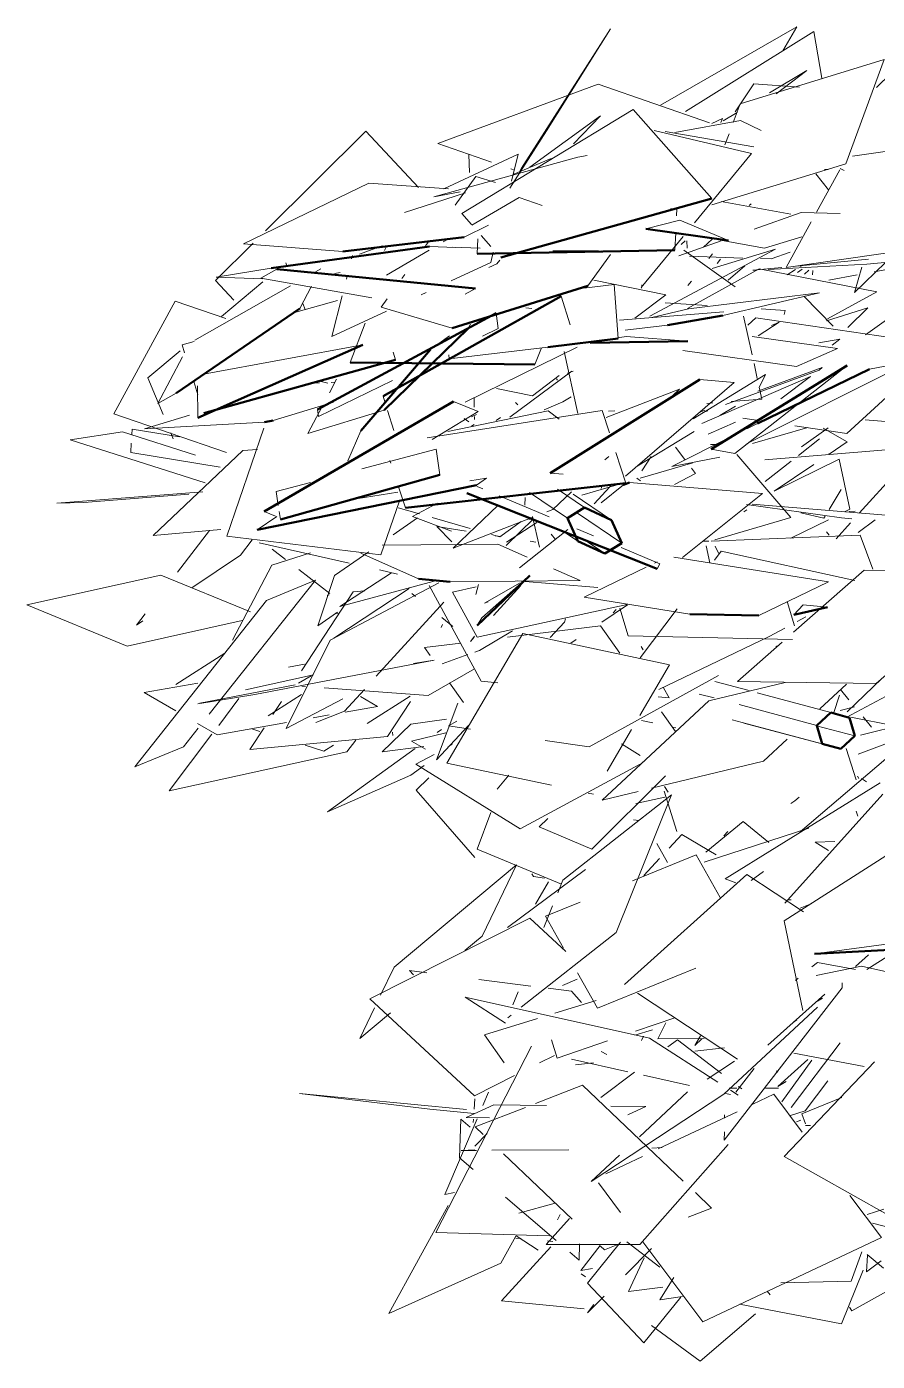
# Model space of a CAD drawing. Header units: metres. Extents: x 10 to 831, y 10 to 584.
# Drawn here: x 140.9 to 177.1, y 393.7 to 450.6 of the extents above; entities that cross this region are included whole.
import ezdxf

# ---------------------------------------------------------------- set-up
doc = ezdxf.new("R2010")
doc.units = ezdxf.units.M
doc.layers.add('CUT', color=7, linetype='Continuous', lineweight=50)
doc.layers.add('VIS', color=8, linetype='Continuous', lineweight=13)

msp = doc.modelspace()

# ---------------------------------------------------------------- linework, layer by layer
at = {"layer": 'CUT'}
for p, q in [((170.075, 443.254), (161.075, 440.736)), ((170.782, 441.459), (167.26, 441.959)), ((151.298, 440.285), (158.046, 441.208)), ((159.519, 441.605), (154.35, 440.995)), ((168.502, 441.049), (160.076, 440.891)), ((163.301, 440.991), (165.239, 440.998)), ((160.004, 439.419), (151.534, 440.24)), ((164.79, 439.524), (159.012, 437.719)), ((163.652, 439.092), (156.061, 434.827)), ((147.249, 434.951), (152.517, 438.565)), ((160.877, 438.364), (153.276, 434.248)), ((170.542, 438.265), (168.186, 437.853)), ((159.694, 437.7), (156.114, 434.225)), ((163.088, 436.91), (166.077, 437.274)), ((169.052, 437.168), (164.891, 437.102)), ((155.201, 437.017), (148.169, 433.899)), ((155.118, 433.343), (158.09, 436.812)), ((156.598, 436.373), (148.425, 434.099)), ((154.657, 436.253), (162.537, 436.168)), ((175.838, 436.132), (170.038, 432.563)), ((163.186, 431.541), (169.564, 435.535)), ((172.019, 433.654), (176.786, 435.968)), ((150.997, 429.896), (159.067, 434.598)), ((151.379, 433.784), (151.004, 433.708)), ((158.483, 431.463), (151.688, 429.561)), ((150.698, 429.12), (160.048, 431.032)), ((157.014, 430.06), (166.412, 431.106)), ((166.571, 431.139), (166.306, 431.038)), ((159.637, 430.683), (167.74, 427.457)), ((164.645, 430.07), (163.928, 429.623)), ((165.797, 429.534), (164.645, 430.07)), ((163.928, 429.623), (164.363, 428.641)), ((166.232, 428.553), (165.797, 429.534)), ((164.363, 428.641), (165.516, 428.106)), ((165.516, 428.106), (166.232, 428.553)), ((157.574, 427.033), (158.918, 426.906)), ((162.323, 427.171), (160.066, 425.047)), ((175.008, 425.825), (173.566, 425.502)), ((169.131, 425.526), (172.082, 425.464)), ((175.141, 421.332), (174.552, 420.777)), ((175.945, 421.109), (175.141, 421.332)), ((174.552, 420.777), (174.768, 419.998)), ((176.162, 420.33), (175.945, 421.109)), ((175.573, 419.774), (176.162, 420.33)), ((174.768, 419.998), (175.573, 419.774)), ((186.336, 411.647), (174.451, 411.044))]:
    msp.add_line(p, q, dxfattribs=at)
at = {"layer": 'VIS'}
for p, q in [((165.755, 450.483), (161.965, 444.552)), ((163.029, 446.137), (165.755, 450.483)), ((167.878, 447.234), (173.691, 450.578)), ((168.945, 446.957), (174.413, 450.374)), ((173.691, 450.578), (173.103, 449.553)), ((174.413, 450.374), (174.764, 448.378)), ((177.422, 449.173), (171.273, 447.282)), ((175.785, 444.733), (177.422, 449.173)), ((177.084, 447.99), (178.391, 449.267)), ((172.535, 447.755), (174.117, 448.707)), ((174.117, 448.707), (172.81, 447.716)), ((158.392, 445.602), (165.229, 448.132)), ((165.229, 448.132), (169.979, 446.472)), ((171.073, 446.941), (171.857, 448.139)), ((171.857, 448.139), (173.81, 448)), ((166.724, 447.052), (159.419, 442.614)), ((170.075, 443.254), (166.724, 447.052)), ((170.558, 446.567), (171.151, 446.923)), ((171.273, 447.282), (170.981, 446.49)), ((165.334, 446.782), (162.319, 444.592)), ((164.175, 445.579), (165.334, 446.782)), ((168.493, 446.07), (171.289, 446.581)), ((170.068, 446.449), (170.525, 446.665)), ((170.525, 446.665), (170.455, 446.494)), ((171.289, 446.581), (172.175, 446.154)), ((151.056, 441.876), (155.322, 446.123)), ((155.322, 446.123), (157.574, 443.719)), ((161.468, 443.695), (163.029, 446.137)), ((167.614, 446.15), (171.767, 445.175)), ((168.083, 446.102), (171.864, 445.456)), ((170.805, 446.014), (170.63, 445.538)), ((183.744, 446.168), (176.068, 445.055)), ((160.685, 444.801), (158.392, 445.602)), ((161.825, 445.142), (158.651, 443.661)), ((159.739, 444.361), (159.722, 445.121)), ((161.532, 443.988), (161.825, 445.142)), ((171.767, 445.175), (169.332, 442.218)), ((158.232, 443.327), (164.36, 445.017)), ((163.23, 444.964), (161.641, 444.286)), ((161.965, 444.552), (161.885, 444.424)), ((164.36, 445.017), (164.76, 445.091)), ((170.075, 442.978), (175.785, 444.733)), ((160.023, 444.186), (159.138, 442.969)), ((160.861, 443.937), (160.023, 444.186)), ((161.668, 444.458), (161.504, 444.516)), ((174.506, 444.297), (175.039, 443.617)), ((175.53, 444.467), (174.538, 442.666)), ((175.035, 444.486), (174.88, 444.486)), ((175.539, 444.533), (175.716, 444.447)), ((155.458, 443.912), (150.114, 441.312)), ((158.849, 443.658), (155.458, 443.912)), ((156.977, 442.661), (159.577, 443.498)), ((159.352, 443.538), (158.232, 443.327)), ((159.84, 442.111), (161.858, 443.296)), ((170.075, 443.254), (161.075, 440.736)), ((161.858, 443.296), (162.839, 442.953)), ((173.435, 442.58), (170.471, 443.125)), ((171.746, 443.017), (171.67, 442.949)), ((159.419, 442.614), (159.833, 442.144)), ((168.715, 442.323), (167.26, 441.959)), ((168.58, 442.809), (168.317, 442.809)), ((168.567, 442.516), (168.58, 442.809)), ((170.782, 441.459), (168.715, 442.323)), ((171.871, 441.946), (173.877, 442.66)), ((173.877, 442.66), (175.545, 442.606)), ((159.519, 441.605), (160.559, 442.111)), ((170.782, 441.459), (167.26, 441.959)), ((168.502, 441.049), (168.534, 441.783)), ((174.309, 442.251), (173.241, 440.312)), ((148.923, 439.754), (150.523, 441.346)), ((150.114, 441.312), (154.35, 440.995)), ((151.298, 440.285), (158.046, 441.208)), ((159.519, 441.605), (154.35, 440.995)), ((155.056, 440.88), (156.026, 441.236)), ((156.118, 441.038), (156.204, 441.201)), ((158.001, 441.404), (157.875, 441.23)), ((158.046, 441.208), (159.147, 441.168)), ((158.629, 441.399), (158.831, 441.518)), ((159.004, 441.178), (160.197, 441.126)), ((160.105, 441.538), (160.076, 440.891)), ((160.247, 441.676), (160.661, 441.206)), ((168.845, 441.627), (167.06, 439.458)), ((168.662, 440.801), (170.467, 441.445)), ((168.935, 441.439), (168.767, 441.29)), ((169.022, 441.13), (169.009, 441.45)), ((170.088, 441.519), (169.712, 441.178)), ((170.04, 441.552), (172.32, 441.133)), ((172.32, 441.133), (173.911, 441.615)), ((173.241, 440.312), (181.149, 441.459)), ((154.76, 440.827), (154.723, 440.683)), ((156.207, 439.976), (158.024, 441.043)), ((168.502, 441.049), (160.076, 440.891)), ((160.651, 440.524), (160.761, 440.957)), ((160.917, 440.464), (161.034, 440.624)), ((163.301, 440.991), (165.239, 440.998)), ((164.79, 439.524), (165.758, 440.857)), ((165.239, 440.998), (165.36, 441.018)), ((167.425, 438.23), (172.792, 441.094)), ((168.878, 441.053), (171.061, 439.481)), ((171.391, 440.712), (169.117, 440.786)), ((169.948, 440.694), (170.098, 440.888)), ((172.792, 441.094), (170.082, 440.272)), ((170.295, 440.473), (170.439, 440.658)), ((172.604, 440.672), (172.149, 440.686)), ((173.406, 440.957), (172.604, 440.672)), ((176.744, 440.666), (173.671, 440.368)), ((176.15, 439.249), (177.919, 440.944)), ((176.683, 440.447), (182.831, 441.044)), ((179.633, 440.63), (176.987, 440.128)), ((148.954, 439.896), (151.298, 440.285)), ((150.855, 439.85), (151.534, 440.24)), ((160.004, 439.419), (151.534, 440.24)), ((151.914, 440.514), (151.95, 440.428)), ((153.404, 440.251), (153.189, 440.13)), ((154.242, 440.091), (154.003, 440.052)), ((156.991, 440.013), (156.864, 439.839)), ((158.958, 439.733), (160.651, 440.524)), ((160.564, 440.314), (160.917, 440.464)), ((169.041, 438.566), (172.095, 440.255)), ((170.771, 439.77), (171.481, 440.386)), ((173.055, 440.308), (171.826, 440.188)), ((171.826, 440.188), (171.988, 440.197)), ((172.095, 440.255), (177.099, 439.277)), ((172.474, 440.223), (176.683, 440.447)), ((173.635, 440.224), (173.279, 440.001)), ((173.72, 440.094), (173.923, 440.244)), ((173.92, 440.402), (173.849, 440.358)), ((174.026, 440.029), (174.207, 440.194)), ((174.365, 439.996), (174.377, 440.182)), ((176.266, 439.991), (175.063, 439.763)), ((176.465, 440.317), (176.15, 439.249)), ((152.116, 439.522), (148.039, 437.212)), ((149.706, 438.918), (148.923, 439.754)), ((150.941, 439.825), (148.954, 439.896)), ((149.173, 438.223), (150.935, 439.696)), ((155.58, 439.009), (150.855, 439.85)), ((152.517, 438.565), (153.016, 439.514)), ((154.539, 439.961), (154.503, 439.817)), ((164.79, 439.524), (159.012, 437.719)), ((160.004, 439.419), (159.563, 439.166)), ((165.904, 439.582), (164.619, 439.432)), ((165.045, 439.764), (168.114, 439.148)), ((166.077, 437.274), (165.904, 439.582)), ((167.069, 439.434), (167.095, 439.568)), ((169.049, 439.534), (169.199, 439.727)), ((144.59, 434.067), (147.207, 438.873)), ((147.207, 438.873), (149.368, 438.132)), ((154.125, 438.906), (152.341, 438.397)), ((154.319, 439.094), (153.879, 437.363)), ((156.233, 438.97), (155.98, 438.621)), ((163.652, 439.092), (156.061, 434.827)), ((157.688, 439.141), (157.899, 439.239)), ((163.652, 439.092), (164.034, 437.866)), ((168.114, 439.148), (166.787, 438.142)), ((174.663, 439.228), (169.08, 438.548)), ((170.542, 438.265), (174.663, 439.228)), ((175.244, 437.807), (173.987, 439.08)), ((177.099, 439.277), (175, 438.117)), ((147.249, 434.951), (152.517, 438.565)), ((152.637, 438.778), (152.745, 438.517)), ((160.877, 438.364), (153.276, 434.248)), ((153.879, 437.363), (156.206, 438.449)), ((155.98, 438.621), (159.012, 437.719)), ((160.877, 438.364), (160.969, 437.707)), ((162.398, 438.562), (162.145, 438.592)), ((166.143, 438.069), (170.587, 438.418)), ((169.08, 438.548), (167.51, 438.18)), ((168.09, 438.806), (169.88, 438.691)), ((172.181, 438.543), (173.203, 438.477)), ((173.203, 438.477), (173.154, 438.3)), ((176.713, 438.589), (174.961, 438.029)), ((175.87, 437.744), (176.713, 438.589)), ((178.407, 438.712), (176.624, 437.431)), ((155.301, 437.935), (154.657, 436.253)), ((159.694, 437.7), (159.791, 437.885)), ((160.969, 437.707), (160.293, 437.375)), ((166.378, 437.633), (168.186, 437.853)), ((170.542, 438.265), (168.186, 437.853)), ((171.426, 438.227), (171.788, 436.587)), ((171.946, 438.168), (171.604, 437.854)), ((179.923, 436.991), (171.946, 438.168)), ((172.052, 437.389), (172.944, 437.971)), ((172.944, 437.971), (172.614, 437.838)), ((148.009, 437.158), (147.5, 437.012)), ((159.694, 437.7), (156.114, 434.225)), ((158.09, 436.812), (158.893, 437.401)), ((163.088, 436.91), (166.077, 437.274)), ((169.052, 437.168), (164.891, 437.102)), ((165.197, 437.156), (164.891, 437.102)), ((166.422, 437.369), (165.962, 437.289)), ((169.052, 437.168), (166.422, 437.369)), ((175.425, 436.858), (171.789, 437.361)), ((174.633, 437.091), (175.529, 437.255)), ((175.529, 437.255), (175.203, 436.998)), ((146.041, 435.604), (147.411, 436.75)), ((147.5, 437.012), (147.606, 436.676)), ((155.201, 437.017), (148.169, 433.899)), ((155.201, 437.017), (148.406, 435.758)), ((155.118, 433.343), (158.09, 436.812)), ((156.598, 436.373), (156.497, 436.691)), ((158.869, 436.584), (158.881, 436.418)), ((158.881, 436.418), (163.088, 436.91)), ((164.331, 436.913), (159.555, 434.561)), ((162.537, 436.168), (162.809, 436.88)), ((164.364, 434.078), (163.78, 436.728)), ((168.832, 436.764), (173.679, 436.092)), ((173.679, 436.092), (175.425, 436.858)), ((175.822, 433.226), (179.923, 436.991)), ((147.511, 436.495), (146.465, 434.507)), ((156.598, 436.373), (148.425, 434.099)), ((154.657, 436.253), (162.537, 436.168)), ((175.838, 436.132), (170.038, 432.563)), ((175.838, 436.132), (171.051, 432.376)), ((178.576, 436.314), (171.547, 432.79)), ((171.871, 436.208), (172.011, 435.577)), ((174.777, 436.041), (172.029, 435.04)), ((174.65, 435.923), (174.777, 436.041)), ((176.786, 435.968), (178.576, 436.314)), ((146.691, 434.042), (146.041, 435.604)), ((147.998, 435.443), (148.176, 434.883)), ((156.468, 435.495), (153.318, 433.947)), ((153.709, 435.378), (153.423, 435.452)), ((154.084, 435.54), (153.778, 434.961)), ((161.467, 433.926), (164.11, 435.894)), ((163.565, 435.699), (162.427, 434.837)), ((163.186, 431.541), (169.564, 435.535)), ((163.489, 435.506), (163.457, 435.556)), ((163.918, 435.798), (164.166, 435.894)), ((169.276, 433.861), (172.362, 435.752)), ((169.564, 435.535), (171.018, 435.398)), ((169.64, 433.656), (174.27, 435.66)), ((170.653, 434.469), (174.65, 435.923)), ((172.019, 433.654), (176.786, 435.968)), ((172.362, 435.752), (172.083, 435.184)), ((174.27, 435.66), (173.008, 434.713)), ((146.465, 434.507), (147.249, 434.951)), ((148.158, 435.259), (148.169, 433.899)), ((153.361, 435.384), (152.866, 435.356)), ((154.018, 435.42), (153.854, 435.411)), ((162.427, 434.837), (160.893, 435.144)), ((168.696, 435.119), (165.572, 433.909)), ((171.018, 435.398), (166.399, 431.414)), ((168.378, 434.817), (168.696, 435.119)), ((172.094, 435.199), (172.205, 434.694)), ((150.997, 429.896), (159.067, 434.598)), ((151.379, 433.784), (153.949, 434.572)), ((153.472, 434.382), (152.862, 433.223)), ((156.137, 434.581), (156.061, 434.827)), ((159.067, 434.598), (160.119, 434.17)), ((159.952, 434.356), (159.947, 434.751)), ((161.707, 434.545), (161.804, 434.447)), ((162.926, 434.238), (163.72, 434.576)), ((163.72, 434.576), (164.082, 434.799)), ((170.114, 434.53), (169.853, 434.51)), ((171.082, 434.401), (170.42, 433.995)), ((172.205, 434.694), (170.898, 434.592)), ((149.394, 432.423), (144.59, 434.067)), ((147.814, 434.016), (145.892, 433.427)), ((151.379, 433.784), (151.004, 433.708)), ((152.862, 433.223), (156.114, 434.225)), ((153.318, 433.947), (153.276, 434.248)), ((156.521, 433.351), (156.252, 434.212)), ((165.402, 434.206), (157.937, 433.038)), ((160.119, 434.17), (158.152, 432.974)), ((158.819, 433.312), (163.097, 434.198)), ((159.713, 433.725), (159.524, 433.862)), ((159.827, 433.937), (160.046, 434.042)), ((159.959, 433.829), (159.958, 433.961)), ((161.071, 433.914), (160.889, 433.784)), ((163.097, 434.198), (163.57, 433.839)), ((165.713, 433.252), (165.402, 434.206)), ((165.932, 434.202), (165.671, 434.181)), ((169.78, 434.221), (169.531, 434.13)), ((169.654, 434.104), (169.904, 434.196)), ((171.39, 433.879), (172.055, 433.781)), ((176.611, 433.812), (179.264, 433.594)), ((142.729, 432.959), (144.959, 433.297)), ((144.959, 433.297), (148.073, 432.299)), ((145.365, 433.417), (145.353, 433.185)), ((147.394, 433.08), (145.365, 433.417)), ((145.892, 433.427), (151.004, 433.708)), ((147.124, 433), (147.016, 433.26)), ((150.979, 433.457), (149.404, 428.847)), ((154.558, 432.07), (155.118, 433.343)), ((159.949, 433.616), (159.828, 433.542)), ((169.318, 433.32), (166.893, 431.834)), ((171.079, 433.706), (169.921, 433.205)), ((171.564, 433.425), (172.019, 433.654)), ((171.812, 432.805), (174.161, 433.486)), ((173.606, 433.553), (175.822, 433.226)), ((173.892, 432.655), (175.028, 433.471)), ((175.845, 432.871), (174.811, 433.452)), ((148.479, 431.118), (142.729, 432.959)), ((145.335, 432.822), (145.316, 432.425)), ((168.375, 431.827), (170.88, 433.082)), ((168.921, 432.124), (168.521, 432.646)), ((170.013, 432.762), (170.238, 432.767)), ((172.338, 432.113), (179.58, 432.701)), ((173.759, 432.291), (174.664, 432.999)), ((175.067, 432.345), (175.845, 432.871)), ((145.316, 432.425), (149.121, 431.794)), ((146.269, 428.881), (150.089, 432.497)), ((150.089, 432.497), (150.708, 432.553)), ((158.319, 432.555), (155.157, 431.719)), ((156.355, 432.082), (156.392, 431.969)), ((158.483, 431.463), (158.319, 432.555)), ((165.518, 432.099), (165.677, 432.25)), ((166.412, 431.106), (165.985, 432.418)), ((167.085, 431.631), (167.491, 432.253)), ((170.413, 432.221), (168.375, 431.827)), ((171.051, 432.376), (170.038, 432.563)), ((171.141, 432.335), (173.434, 429.644)), ((172.35, 431.188), (173.457, 432.054)), ((172.762, 430.779), (175.498, 432.132)), ((175.072, 432.343), (175.058, 432.38)), ((175.498, 432.132), (175.952, 430.003)), ((158.483, 431.463), (151.688, 429.561)), ((163.736, 431.489), (163.186, 431.541)), ((167.02, 431.33), (169.262, 431.985)), ((168.486, 431.058), (169.378, 431.526)), ((169.378, 431.526), (169.207, 431.75)), ((172.733, 430.766), (174.419, 431.906)), ((177.955, 431.6), (176.352, 429.828)), ((150.698, 429.12), (160.048, 431.032)), ((152.968, 431.14), (151.508, 430.755)), ((156.721, 430.959), (157.014, 430.06)), ((157.014, 430.06), (166.412, 431.106)), ((160.476, 431.32), (159.767, 431.207)), ((160.048, 431.032), (160.476, 431.32)), ((160.308, 430.865), (160.072, 430.965)), ((164.529, 430.603), (166.273, 431.112)), ((165.064, 430.223), (165.723, 430.956)), ((165.35, 430.889), (165.39, 430.97)), ((165.356, 430.279), (166.306, 431.038)), ((165.723, 430.956), (165.768, 431.011)), ((166.571, 431.139), (166.306, 431.038)), ((166.571, 431.139), (172.232, 430.673)), ((166.88, 431.325), (167.037, 431.206)), ((142.158, 430.254), (148.386, 430.742)), ((147.792, 430.639), (143.308, 430.287)), ((151.508, 430.755), (151.598, 430.158)), ((156.694, 430.721), (154.566, 430.385)), ((155.973, 428.056), (156.761, 430.361)), ((159.637, 430.683), (167.74, 427.457)), ((163.137, 429.668), (161.016, 430.566)), ((162.097, 430.173), (162.112, 430.506)), ((163.928, 429.623), (162.308, 430.717)), ((163.293, 429.986), (164.088, 430.74)), ((164.645, 430.07), (163.492, 430.849)), ((164.16, 430.64), (165.797, 429.534)), ((172.232, 430.673), (168.817, 427.944)), ((175.068, 429.994), (175.585, 430.847)), ((143.308, 430.287), (142.158, 430.254)), ((151.478, 429.7), (150.997, 429.896)), ((151.636, 429.901), (151.688, 429.561)), ((156.709, 430.056), (157.613, 429.799)), ((157.316, 429.687), (158.389, 430.26)), ((160.951, 430.152), (159.044, 428.341)), ((163.043, 429.889), (163.293, 429.986)), ((164.645, 430.07), (163.928, 429.623)), ((166.232, 428.553), (164.346, 429.827)), ((165.797, 429.534), (164.645, 430.07)), ((171.436, 429.889), (171.566, 429.976)), ((175.592, 429.63), (171.554, 430.202)), ((171.791, 430.221), (178.893, 429.631)), ((173.86, 429.841), (174.838, 429.615)), ((175.952, 430.003), (175.724, 429.89)), ((176.178, 429.922), (175.928, 429.901)), ((151.543, 429.688), (150.698, 429.12)), ((156.494, 428.913), (157.534, 429.637)), ((158.974, 429.058), (157.316, 429.687)), ((158.155, 429.645), (159.781, 429.183)), ((158.996, 428.605), (158.36, 429.267)), ((158.36, 429.267), (159.601, 429.068)), ((159.044, 428.341), (162.418, 429.647)), ((161.045, 428.824), (161.953, 429.476)), ((161.307, 428.453), (162.471, 429.584)), ((161.329, 428.596), (162.616, 429.431)), ((162.308, 429.559), (162.24, 429.639)), ((162.725, 428.385), (162.436, 429.683)), ((163.928, 429.623), (164.363, 428.641)), ((165.023, 428.87), (164.316, 429.168)), ((166.232, 428.553), (165.797, 429.534)), ((173.434, 429.644), (170.196, 428.698)), ((175.039, 429.552), (173.443, 428.763)), ((174.838, 429.615), (174.895, 429.71)), ((175.982, 429.42), (175.365, 428.738)), ((176.036, 429.592), (175.592, 429.63)), ((176.302, 429.007), (177.032, 429.541)), ((149.154, 429.14), (146.269, 428.881)), ((147.298, 427.312), (148.668, 429.088)), ((149.404, 428.847), (155.973, 428.056)), ((150.489, 428.69), (149.991, 428.044)), ((160.684, 428.926), (161.045, 428.824)), ((160.841, 428.87), (161.089, 428.83)), ((161.874, 427.495), (163.932, 429.14)), ((162.33, 428.632), (162.578, 428.592)), ((163.232, 428.934), (163.404, 428.711)), ((164.363, 428.641), (163.797, 429.024)), ((164.363, 428.641), (165.516, 428.106)), ((165.516, 428.106), (164.606, 428.721)), ((169.941, 428.635), (169.681, 428.641)), ((170.038, 428.638), (176.398, 428.887)), ((175.069, 428.895), (174.962, 429.041)), ((176.398, 428.887), (176.933, 427.447)), ((149.991, 428.044), (147.911, 426.641)), ((150.783, 428.565), (154.623, 427.697)), ((151.324, 427.608), (152.977, 428.141)), ((151.333, 428.295), (151.902, 427.859)), ((153.996, 427.175), (155.453, 428.189)), ((155.118, 428.121), (157.574, 427.033)), ((160.958, 428.509), (156.025, 428.462)), ((162.208, 427.955), (160.958, 428.509)), ((165.516, 428.106), (166.232, 428.553)), ((167.852, 427.672), (166.202, 428.37)), ((169.828, 428.436), (169.988, 427.715)), ((170.186, 427.834), (170.474, 428.213)), ((170.209, 428.424), (170.354, 428.122)), ((170.474, 428.213), (176.171, 426.954)), ((149.651, 424.414), (151.324, 427.608)), ((167.268, 427.524), (164.635, 426.245)), ((167.748, 427.757), (167.627, 427.698)), ((167.74, 427.457), (167.852, 427.672)), ((175.038, 426.9), (168.453, 427.953)), ((140.878, 425.926), (146.599, 427.192)), ((146.599, 427.192), (150.421, 425.619)), ((153.177, 426.969), (148.657, 421.253)), ((151.091, 426.103), (153.177, 426.969)), ((152.471, 427.423), (153.798, 426.406)), ((153.287, 425.024), (153.996, 427.175)), ((156.428, 427.281), (154.221, 425.851)), ((154.221, 425.851), (158.402, 426.973)), ((155.904, 427.408), (156.672, 427.235)), ((157.574, 427.033), (158.918, 426.906)), ((158.918, 426.906), (164.457, 426.959)), ((162.323, 427.171), (160.066, 425.047)), ((162.323, 427.171), (160.266, 425.369)), ((165.22, 426.663), (161.784, 426.945)), ((164.457, 426.959), (163.332, 427.457)), ((172.082, 425.464), (175.038, 426.9)), ((176.561, 427.401), (173.546, 424.75)), ((182.474, 427.312), (176.561, 427.401)), ((177.079, 422.568), (182.474, 427.312)), ((152.592, 423.109), (154.793, 426.47)), ((153.678, 426.323), (153.771, 426.355)), ((153.804, 424.413), (158.436, 426.857)), ((153.958, 424.498), (157.174, 426.62)), ((154.793, 426.47), (155.281, 426.517)), ((157.293, 426.404), (157.451, 426.276)), ((158.03, 426.753), (160.249, 422.663)), ((160.037, 426.683), (159.016, 426.459)), ((159.016, 426.459), (160.074, 424.54)), ((160.012, 426.362), (160.123, 426.783)), ((160.379, 425.987), (161.903, 426.863)), ((160.775, 425.463), (161.93, 426.745)), ((145.158, 424.164), (140.878, 425.926)), ((145.48, 419.008), (151.091, 426.103)), ((155.776, 422.875), (158.657, 426.042)), ((160.074, 424.54), (166.464, 425.938)), ((160.537, 426.054), (160.379, 425.987)), ((164.635, 426.245), (169.131, 425.526)), ((165.385, 425.178), (166.481, 425.916)), ((166.149, 425.781), (166.502, 424.598)), ((173.594, 425.027), (173.286, 426.062)), ((173.963, 425.924), (173.566, 425.502)), ((175.008, 425.825), (173.566, 425.502)), ((175.008, 425.825), (173.963, 425.924)), ((150.062, 425.25), (145.158, 424.164)), ((145.553, 425.052), (145.927, 425.536)), ((145.831, 425.238), (145.553, 425.052)), ((154.12, 425.604), (153.287, 425.024)), ((154.149, 425.533), (154.028, 425.569)), ((158.561, 425.387), (159.037, 425.005)), ((160.266, 425.369), (160.066, 425.047)), ((163.185, 424.533), (163.791, 425.186)), ((163.791, 425.186), (163.842, 425.32)), ((165.867, 425.582), (165.991, 425.729)), ((167.014, 423.665), (168.6, 425.75)), ((169.131, 425.526), (172.082, 425.464)), ((173.702, 425.21), (174.071, 425.409)), ((158.599, 425.087), (158.537, 424.962)), ((158.78, 419.173), (162.022, 424.693)), ((160.176, 423.981), (161.583, 424.82)), ((161.361, 424.538), (165.331, 425.03)), ((162.022, 424.693), (168.275, 423.367)), ((165.331, 425.03), (166.159, 423.86)), ((172.521, 424.57), (173.185, 424.93)), ((151.935, 420.642), (153.804, 424.413)), ((157.83, 424.101), (159.374, 424.292)), ((158.066, 423.767), (157.83, 424.101)), ((159.963, 424.587), (159.786, 424.365)), ((159.786, 424.365), (159.951, 424.548)), ((164.069, 424.293), (164.289, 424.44)), ((166.502, 424.598), (173.51, 424.44)), ((167.142, 423.996), (167.063, 424.142)), ((167.816, 422.313), (172.521, 424.57)), ((173.07, 424.332), (171.166, 422.658)), ((172.805, 424.152), (172.922, 424.205)), ((181.319, 424.06), (175.795, 421.118)), ((147.234, 422.527), (149.32, 423.854)), ((150.597, 422.099), (158.246, 423.567)), ((158.246, 423.567), (157.358, 423.423)), ((158.582, 423.399), (159.677, 423.8)), ((159.976, 423.909), (160.176, 423.981)), ((150.208, 422.304), (153.101, 422.938)), ((152.717, 423.387), (152.034, 423.266)), ((157.987, 422.05), (159.965, 423.188)), ((164.847, 419.859), (170.359, 422.913)), ((168.275, 423.367), (167.001, 421.197)), ((148.163, 422.582), (145.886, 422.178)), ((152.316, 422.505), (148.252, 421.725)), ((153.004, 422.889), (152.465, 422.578)), ((152.602, 422.451), (152.76, 422.439)), ((153.552, 422.38), (157.987, 422.05)), ((159.485, 421.76), (158.894, 422.596)), ((160.249, 422.663), (160.956, 422.6)), ((168.252, 421.95), (168.014, 422.389)), ((169.947, 421.827), (173.191, 422.608)), ((171.662, 422.263), (170.201, 422.654)), ((171.166, 422.658), (177.079, 422.568)), ((175.807, 422.541), (174.671, 421.484)), ((175.833, 421.365), (177.317, 422.78)), ((145.886, 422.178), (147.231, 421.399)), ((148.175, 421.705), (150.597, 422.099)), ((149.058, 420.781), (149.92, 421.923)), ((151.167, 421.188), (152.594, 422.098)), ((151.369, 421.241), (151.736, 421.801)), ((154.352, 421.918), (151.935, 420.642)), ((154.421, 421.385), (155.268, 422.317)), ((155.82, 421.589), (155.096, 422.008)), ((157.214, 422.025), (155.379, 420.855)), ((157.235, 421.806), (156.257, 420.312)), ((165.402, 417.598), (169.947, 421.827)), ((167.781, 421.993), (168.252, 421.95)), ((170.173, 421.949), (169.537, 422.119)), ((175.141, 421.332), (172.01, 422.17)), ((175.51, 422.075), (175.26, 421.288)), ((175.917, 421.874), (175.556, 422.314)), ((153.088, 421.105), (153.771, 421.226)), ((153.204, 420.898), (154.421, 421.385)), ((154.454, 421.346), (155.82, 421.589)), ((159.243, 421.726), (158.335, 419.306)), ((167.932, 421.352), (168.523, 420.516)), ((174.552, 420.777), (171.232, 421.665)), ((175.141, 421.332), (174.552, 420.777)), ((175.945, 421.109), (175.141, 421.332)), ((175.243, 421.297), (175.945, 421.109)), ((175.546, 421.41), (176.153, 421.569)), ((148.19, 420.662), (147.566, 419.873)), ((148.162, 420.859), (148.99, 420.38)), ((148.99, 420.38), (151.95, 420.904)), ((150.39, 419.747), (151.002, 420.682)), ((150.808, 420.527), (150.466, 420.632)), ((157.243, 420.838), (156.026, 419.651)), ((158.761, 421.039), (157.243, 420.838)), ((158.335, 419.306), (159.7, 420.777)), ((159.207, 420.962), (158.851, 420.764)), ((158.851, 420.764), (159.788, 420.623)), ((167.564, 420.887), (167.075, 420.995)), ((168.54, 420.672), (168.377, 420.707)), ((174.768, 419.998), (170.942, 421.021)), ((175.573, 419.774), (171.43, 420.882)), ((176.162, 420.33), (174.539, 420.764)), ((174.552, 420.777), (174.768, 419.998)), ((176.162, 420.33), (175.945, 421.109)), ((177.863, 420.765), (175.992, 421.136)), ((176.31, 419.558), (179.89, 420.9)), ((176.413, 420.357), (178.686, 420.937)), ((176.881, 420.698), (176.519, 421.139)), ((146.952, 417.99), (148.772, 420.4)), ((156.257, 420.312), (150.39, 419.747)), ((154.901, 420.154), (154.518, 419.647)), ((156.486, 420.349), (156.468, 420.489)), ((157.274, 420.113), (158.732, 420.457)), ((157.876, 419.76), (157.274, 420.113)), ((158.553, 420.611), (158.366, 420.476)), ((162.974, 420.142), (164.847, 419.859)), ((166.654, 420.606), (165.612, 418.832)), ((173.282, 420.192), (172.272, 419.252)), ((178.354, 420.1), (173.831, 416.243)), ((175.573, 419.774), (176.162, 420.33)), ((147.566, 419.873), (145.48, 419.008)), ((154.518, 419.647), (146.952, 417.99)), ((153.545, 419.685), (152.746, 419.93)), ((153.952, 419.944), (153.545, 419.685)), ((157.433, 419.801), (153.7, 417.096)), ((156.026, 419.651), (157.797, 419.885)), ((158.237, 419.546), (157.46, 419.125)), ((159.014, 419.966), (158.82, 419.861)), ((167.019, 419.501), (166.227, 419.995)), ((174.768, 419.998), (175.573, 419.774)), ((175.803, 419.792), (176.225, 418.46)), ((157.251, 418.663), (157.811, 419.068)), ((157.46, 419.125), (161.899, 416.362)), ((163.245, 418.225), (158.78, 419.173)), ((161.899, 416.362), (167.142, 419.198)), ((172.272, 419.252), (167.501, 418.103)), ((153.7, 417.096), (157.251, 418.663)), ((157.473, 418.016), (158.008, 418.548)), ((160.922, 418.065), (161.427, 418.651)), ((164.964, 415.503), (168.095, 418.626)), ((176.337, 418.509), (176.274, 418.618)), ((176.444, 418.514), (176.657, 418.375)), ((159.973, 415.142), (157.473, 418.016)), ((168.349, 417.826), (163.729, 414.186)), ((165.032, 417.846), (164.809, 417.894)), ((166.929, 417.966), (165.402, 417.598)), ((165.995, 411.954), (168.349, 417.826)), ((168.582, 416.262), (168.038, 417.975)), ((168.21, 417.938), (168.057, 418.173)), ((170.636, 414.24), (177.244, 418.327)), ((177.359, 417.852), (173.178, 413.196)), ((168.072, 417.726), (166.836, 417.446)), ((173.434, 417.446), (173.615, 417.564)), ((173.615, 417.564), (173.796, 417.721)), ((160.662, 417.062), (160.079, 415.496)), ((163.083, 416.816), (162.715, 416.448)), ((166.731, 416.751), (166.966, 416.718)), ((169.821, 415.375), (171.401, 416.687)), ((171.401, 416.687), (172.498, 415.791)), ((173.152, 412.442), (179.855, 416.744)), ((176.29, 416.914), (176.218, 417.127)), ((162.715, 416.448), (164.964, 415.503)), ((168.252, 415.547), (168.793, 416.13)), ((168.793, 416.13), (170.263, 415.257)), ((169.739, 414.947), (174.212, 416.402)), ((170.584, 416.067), (170.756, 416.253)), ((167.726, 415.748), (168.187, 414.929)), ((175.32, 415.829), (174.471, 415.795)), ((174.471, 415.795), (175.042, 415.443)), ((160.079, 415.496), (163.66, 414.009)), ((169.409, 415.255), (166.69, 414.149)), ((167.171, 414.38), (167.847, 415.11)), ((170.429, 413.445), (169.409, 415.255)), ((161.743, 414.832), (156.532, 410.466)), ((160.286, 411.796), (161.743, 414.832)), ((161.37, 412.154), (164.683, 414.639)), ((162.472, 414.331), (162.407, 414.448)), ((166.354, 409.725), (171.567, 414.422)), ((171.567, 414.422), (173.972, 412.831)), ((172.268, 414.547), (171.75, 414.165)), ((162.942, 414.265), (162.472, 414.331)), ((162.553, 413.158), (163.11, 414.115)), ((163.729, 414.186), (163.508, 413.635)), ((171.092, 414.068), (170.636, 414.24)), ((164.466, 413.245), (162.983, 412.642)), ((173.296, 413.348), (173.46, 413.348)), ((163.287, 413.084), (162.919, 412.167)), ((173.838, 412.982), (174.338, 413.183)), ((155.498, 409.123), (162.318, 412.566)), ((162.318, 412.566), (163.853, 411.144)), ((162.983, 412.642), (163.748, 411.285)), ((173.951, 408.616), (173.152, 412.442)), ((159.541, 411.173), (160.286, 411.796)), ((161.952, 408.769), (165.995, 411.954)), ((180.119, 411.795), (174.451, 411.044)), ((186.336, 411.647), (174.451, 411.044)), ((176.747, 410.996), (176.189, 410.493)), ((177.722, 411.036), (176.674, 410.364)), ((156.532, 410.466), (155.96, 409.274)), ((165.194, 408.721), (169.395, 410.43)), ((174.34, 410.48), (174.576, 410.673)), ((174.522, 410.116), (176.457, 410.505)), ((174.576, 410.673), (176.192, 410.363)), ((176.457, 410.505), (180.822, 409.537)), ((157.196, 410.327), (157.935, 410.233)), ((157.354, 410.149), (157.196, 410.327)), ((160.149, 409.95), (162.364, 409.666)), ((163.702, 409.694), (164.339, 409.951)), ((164.344, 410.229), (165.194, 408.721)), ((173.632, 409.899), (173.75, 409.995)), ((161.816, 409.415), (161.595, 408.865)), ((163.103, 409.572), (164.087, 409.445)), ((164.087, 409.445), (164.521, 408.956)), ((171.164, 406.545), (166.909, 409.358)), ((170.603, 403.095), (175.63, 409.585)), ((174.886, 409.319), (172.465, 407.139)), ((175.63, 409.585), (175.633, 409.808)), ((155.7, 408.732), (155.075, 407.432)), ((159.963, 404.988), (155.498, 409.123)), ((161.285, 408.081), (159.559, 409.195)), ((159.559, 409.195), (167.422, 407.447)), ((163.389, 408.506), (165.143, 409.041)), ((170.587, 405.051), (174.575, 408.764)), ((174.79, 409.154), (174.58, 409.02)), ((155.075, 407.432), (156.377, 408.523)), ((160.382, 407.589), (162.637, 408.277)), ((161.374, 408.315), (161.519, 408.428)), ((166.819, 407.736), (168.49, 408.309)), ((173.698, 408.219), (173.532, 408.11)), ((161.226, 406.395), (160.382, 407.589)), ((167.548, 407.796), (166.796, 407.567)), ((167.774, 407.416), (168.108, 408.097)), ((158.306, 399.155), (162.385, 407.099)), ((163.245, 407.377), (163.475, 406.592)), ((163.475, 406.592), (165.624, 407.328)), ((167.159, 407.533), (167.078, 407.342)), ((167.422, 407.447), (170.333, 405.567)), ((169.748, 407.432), (167.774, 407.416)), ((168.202, 407.065), (168.61, 407.373)), ((168.61, 407.373), (170.486, 405.937)), ((169.344, 406.884), (170.614, 407.031)), ((169.347, 407.129), (169.594, 407.536)), ((169.64, 407.418), (169.347, 407.129)), ((173.456, 404.483), (175.539, 407.241)), ((163.373, 406.709), (162.734, 406.386)), ((166.499, 406.009), (164.097, 406.543)), ((165.355, 406.874), (165.592, 406.751)), ((171.037, 406.466), (169.873, 405.698)), ((172.89, 405.386), (174.157, 406.53)), ((173.056, 404.726), (174.334, 406.499)), ((177.004, 406.433), (173.15, 402.399)), ((176.567, 406.23), (173.565, 406.806)), ((161.668, 405.848), (159.963, 404.988)), ((164.265, 406.298), (165.027, 406.386)), ((165.347, 404.909), (166.774, 405.987)), ((169.12, 405.425), (167.155, 405.863)), ((171.877, 406.147), (171.091, 405.132)), ((172.884, 405.996), (172.831, 406.042)), ((162.559, 404.657), (164.556, 405.438)), ((164.556, 405.438), (168.858, 401.344)), ((171.139, 405.308), (170.807, 405.308)), ((171.207, 405.385), (171.351, 405.274)), ((172.908, 405.31), (172.355, 405.31)), ((173.239, 405.591), (172.89, 405.386)), ((175.009, 405.621), (174.047, 404.348)), ((152.503, 405.076), (158.056, 404.411)), ((159.622, 404.392), (152.503, 405.076)), ((159.946, 404.42), (159.974, 404.856)), ((160.316, 404.573), (160.559, 405.144)), ((164.931, 401.326), (170.587, 405.051)), ((169.041, 405.151), (166.986, 403.239)), ((170.867, 405.037), (170.649, 405.086)), ((170.873, 405.219), (171.196, 405.01)), ((171.816, 404.623), (172.71, 405.046)), ((172.71, 405.046), (173.925, 403.43)), ((173.914, 404.22), (175.618, 404.914)), ((158.056, 404.411), (159.94, 404.23)), ((159.605, 404.057), (160.783, 404.6)), ((159.992, 403.653), (162.131, 404.49)), ((160.783, 404.6), (163.024, 404.573)), ((165.764, 404.54), (167.259, 404.522)), ((167.259, 404.522), (166.489, 404.167)), ((167.79, 402.719), (171.145, 404.305)), ((170.616, 404.167), (170.614, 404.033)), ((174.047, 404.348), (173.381, 404.136)), ((174.066, 403.782), (173.914, 404.22)), ((158.693, 400.769), (160.072, 404.002)), ((159.376, 403.986), (159.319, 402.341)), ((159.768, 403.65), (159.376, 403.986)), ((160.601, 404.045), (159.605, 404.057)), ((159.908, 403.838), (159.918, 403.983)), ((160.335, 403.326), (159.992, 403.653)), ((173.679, 403.879), (173.858, 403.951)), ((174.069, 403.719), (174.274, 403.716)), ((159.97, 402.839), (160.493, 403.376)), ((170.607, 403.452), (170.603, 403.095)), ((159.968, 402.685), (159.395, 402.653)), ((159.395, 402.653), (160.05, 402.657)), ((160.704, 402.66), (163.975, 402.679)), ((164.121, 399.723), (161.195, 402.507)), ((166.141, 402.451), (164.931, 401.326)), ((166.999, 398.644), (170.775, 402.903)), ((167.52, 402.756), (167.951, 402.78)), ((159.319, 402.341), (159.907, 401.837)), ((165.553, 401.661), (167.119, 402.401)), ((173.15, 402.399), (177.538, 399.928)), ((159.106, 400.865), (158.693, 400.769)), ((166.185, 400.013), (165.241, 401.27)), ((169.374, 400.853), (170.062, 400.198)), ((175.949, 400.736), (177.298, 398.942)), ((158.832, 400.308), (156.314, 395.697)), ((161.279, 400.661), (163.435, 398.813)), ((161.852, 399.981), (163.4, 400.404)), ((170.062, 400.198), (169.064, 399.808)), ((176.691, 399.925), (177.403, 400.15)), ((164.003, 399.751), (163.018, 398.64)), ((163.606, 399.914), (163.489, 399.688)), ((163.139, 399.007), (158.306, 399.155)), ((161.084, 397.846), (161.714, 398.999)), ((162.667, 398.395), (161.738, 399.005)), ((176.912, 399.549), (179.067, 398.987)), ((161.112, 396.243), (163.206, 398.543)), ((161.722, 398.913), (161.947, 398.893)), ((163.018, 398.64), (166.999, 398.644)), ((163.075, 398.793), (163.3, 398.773)), ((164.415, 397.974), (164.44, 398.669)), ((164.49, 397.539), (165.316, 398.592)), ((164.772, 396.99), (166.18, 398.744)), ((165.497, 398.413), (165.325, 398.577)), ((166.068, 398.637), (165.497, 398.413)), ((166.393, 397.351), (167.503, 398.47)), ((167.863, 397.669), (166.445, 398.755)), ((169.694, 395.345), (167.13, 398.756)), ((177.298, 398.942), (169.694, 395.345)), ((164.023, 398.31), (164.415, 397.974)), ((166.522, 396.635), (167.19, 398.077)), ((176.458, 398.333), (176.013, 397.072)), ((176.702, 398.18), (176.666, 397.481)), ((176.666, 397.481), (177.286, 397.946)), ((176.693, 398.212), (177.387, 397.63)), ((156.314, 395.697), (161.084, 397.846)), ((164.984, 397.625), (164.49, 397.539)), ((164.687, 397.258), (164.499, 397.397)), ((176.521, 397.542), (175.591, 395.255)), ((179.575, 397.785), (176.036, 395.815)), ((167.18, 394.451), (164.772, 396.99)), ((167.981, 396.829), (166.522, 396.635)), ((167.853, 396.278), (168.459, 397.228)), ((176.013, 397.072), (173.014, 397.012)), ((164.627, 395.904), (161.112, 396.243)), ((164.779, 395.722), (165.485, 396.435)), ((168.745, 396.399), (167.18, 394.451)), ((168.827, 396.428), (167.853, 396.278)), ((172.56, 396.495), (172.436, 396.658)), ((165.047, 396.084), (164.779, 395.722)), ((171.928, 395.69), (169.569, 393.66)), ((175.591, 395.255), (171.253, 396.102)), ((176.036, 395.815), (175.939, 395.971)), ((169.569, 393.66), (167.504, 395.182))]:
    msp.add_line(p, q, dxfattribs=at)

doc.saveas('drawing.dxf')
